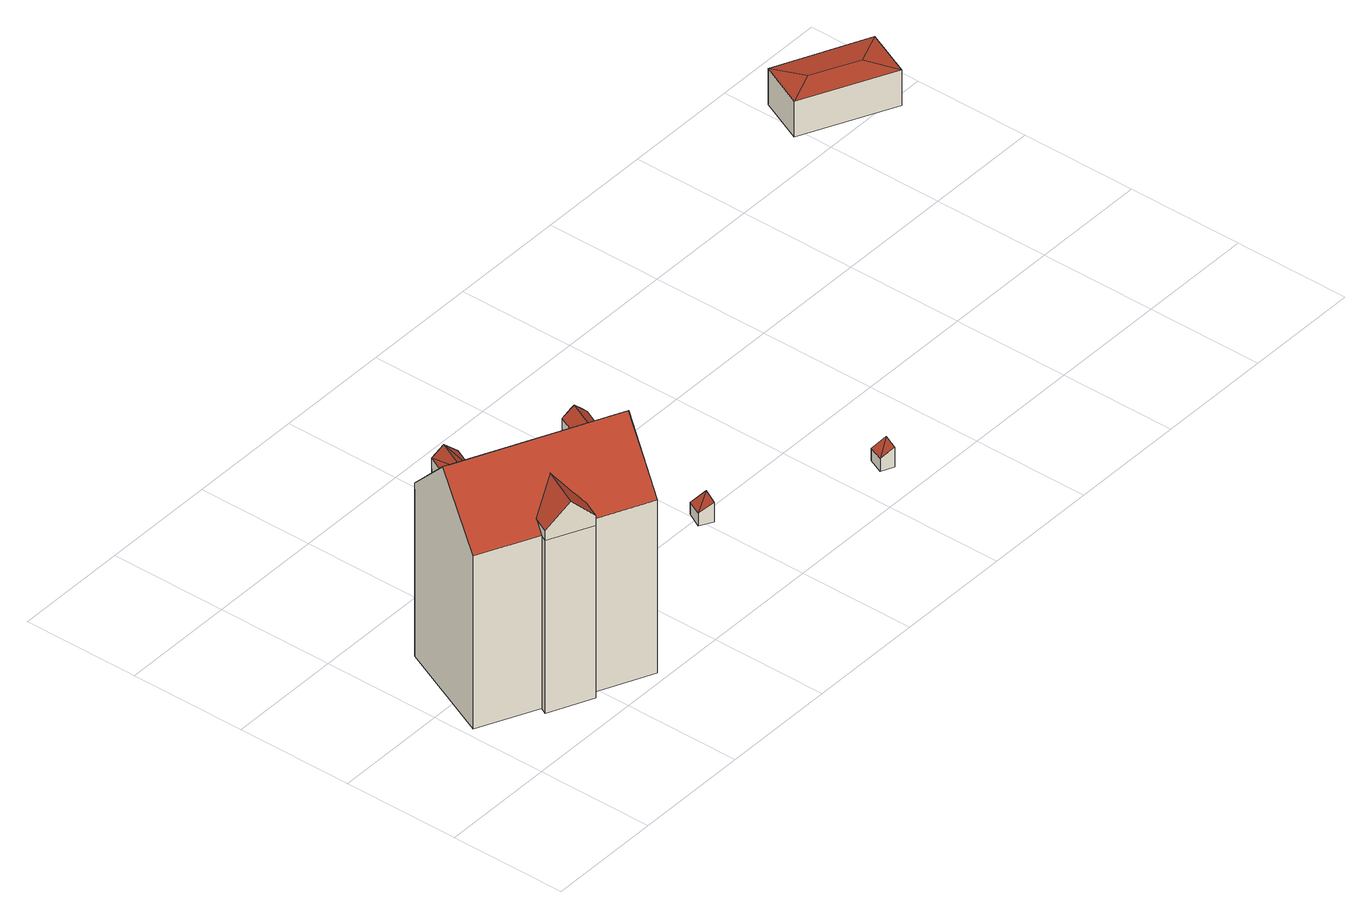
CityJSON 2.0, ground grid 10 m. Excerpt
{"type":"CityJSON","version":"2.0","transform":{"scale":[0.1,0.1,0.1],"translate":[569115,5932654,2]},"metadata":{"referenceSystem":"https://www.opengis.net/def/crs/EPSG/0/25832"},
"CityObjects":{
"building1":{"type":"Building","attributes":{"Grundfläche 2D":"146.076669","Grundhöhe NN":"2.141"},"children":["building1-1","building1-2"],"geometry":[{"type":"Solid","lod":"3","boundaries":[[[[0,1,2,3,4,5]],[[6,4,3,7,8]],[[0,9,10,11,12,13,14,8,7,3,2,1]],[[15,16,17,11,18]],[[17,12,11]],[[19,9,0,5]],[[14,20,6,8]],[[6,20,19,5,4]],[[10,9,21,22]],[[15,18,11,10,22,23]],[[16,15,23,24]],[[13,12,17,16,24,25]],[[14,13,25,26]],[[20,14,26,27]],[[19,20,27,28]],[[9,19,28,21]],[[27,26,25,24,23,22,21,28]]]],"semantics":{"surfaces":[{"type":"RoofSurface"},{"type":"WallSurface"},{"type":"GroundSurface"}],"values":[[0,0,0,0,0,1,1,1,1,1,1,1,1,1,1,1,2]]}}]},
"building1-1":{"type":"BuildingInstallation","parents":["building1"],"geometry":[{"type":"MultiSurface","lod":"3","boundaries":[[[29,30,31]],[[32,31,30,33]],[[32,33,34,35]],[[32,35,36,37]],[[29,31,38]],[[37,36,39]],[[37,39,38,31,32]]],"semantics":{"surfaces":[{"type":"RoofSurface"},{"type":"WallSurface"}],"values":[0,0,0,0,1,1,1]}}]},
"building1-2":{"type":"BuildingInstallation","parents":["building1"],"geometry":[{"type":"MultiSurface","lod":"3","boundaries":[[[40,41,42,43,44,45,46,47]],[[48,49,50,45,44,51,52]],[[53,54,42,41,40,47]],[[49,48,55]],[[46,45,50,49,55,53,47]]],"semantics":{"surfaces":[{"type":"RoofSurface"},{"type":"WallSurface"}],"values":[0,0,1,1,1]}}]},
"building2":{"type":"Building","attributes":{"Grundfläche 2D":"1.814504","Grundhöhe NN":"4.547"},"geometry":[{"type":"Solid","lod":"3","boundaries":[[[[56,57,58]],[[56,58,59]],[[60,61,58,57]],[[61,62,59,58]],[[62,63,56,59]],[[63,60,57,56]],[[63,62,61,60]]]],"semantics":{"surfaces":[{"type":"RoofSurface"},{"type":"WallSurface"},{"type":"GroundSurface"}],"values":[[0,0,1,1,1,1,2]]}}]},
"building3":{"type":"Building","attributes":{"Grundfläche 2D":"1.814504","Grundhöhe NN":"4.536"},"geometry":[{"type":"Solid","lod":"3","boundaries":[[[[64,65,66]],[[64,66,67]],[[68,69,66,65]],[[69,70,67,66]],[[70,71,64,67]],[[71,68,65,64]],[[71,70,69,68]]]],"semantics":{"surfaces":[{"type":"RoofSurface"},{"type":"WallSurface"},{"type":"GroundSurface"}],"values":[[0,0,1,1,1,1,2]]}}]},
"building4":{"type":"Building","attributes":{"Grundfläche 2D":"1.813204","Grundhöhe NN":"4.472"},"geometry":[{"type":"Solid","lod":"3","boundaries":[[[[72,73,74]],[[72,74,75]],[[76,77,74,73]],[[77,78,75,74]],[[78,79,72,75]],[[79,76,73,72]],[[79,78,77,76]]]],"semantics":{"surfaces":[{"type":"RoofSurface"},{"type":"WallSurface"},{"type":"GroundSurface"}],"values":[[0,0,1,1,1,1,2]]}}]},
"building5":{"type":"Building","attributes":{"Grundfläche 2D":"37.244766","Grundhöhe NN":"9.986"},"geometry":[{"type":"Solid","lod":"3","boundaries":[[[[80,81,82]],[[80,83,84,81]],[[83,80,82,85]],[[83,85,84]],[[86,87,82,81]],[[87,88,85,82]],[[88,89,84,85]],[[89,86,81,84]],[[89,88,87,86]]]],"semantics":{"surfaces":[{"type":"RoofSurface"},{"type":"WallSurface"},{"type":"GroundSurface"}],"values":[[0,0,0,0,1,1,1,1,2]]}}]}
},
"vertices":[
[99,38,170],[97,45,175],[95,49,178],[90,65,190],[74,32,190],[92,24,170],[55,41,170],[70,58,176],[62,55,170],[95,30,161],[143,8,161],[164,52,209],[28,115,209],[8,70,161],[58,47,161],[183,95,161],[47,157,161],[28,116,208],[182,92,164],[92,24,161],[55,41,161],[95,30,1],[143,8,1],[183,95,1],[47,157,1],[8,70,1],[58,47,1],[55,41,1],[92,24,1],
[46,131,186],[50,123,192],[53,146,186],[62,142,195],[51,119,195],[55,120,192],[62,122,188],[66,123,185],[72,137,186],[53,146,169],[72,137,169],
[148,100,186],[147,98,186],[142,87,186],[145,79,192],[147,75,195],[158,98,195],[156,99,193],[149,102,186],[160,79,186],[167,93,186],[163,95,190],[149,75,194],[157,78,188],[149,102,170],[148,100,172],[167,93,170],
[157,142,43],[146,148,36],[140,135,37],[151,129,43],[146,148,25],[140,135,25],[151,129,25],[157,142,25],
[290,82,43],[279,88,36],[272,75,37],[283,69,43],[279,88,25],[272,75,25],[283,69,25],[290,82,25],
[422,21,43],[411,26,36],[405,13,37],[416,8,43],[411,26,25],[405,13,25],[416,8,25],[422,21,25],
[643,275,115],[633,304,113],[615,265,113],[682,256,115],[711,268,113],[693,228,113],[633,304,80],[615,265,80],[693,228,80],[711,268,80]
]}
